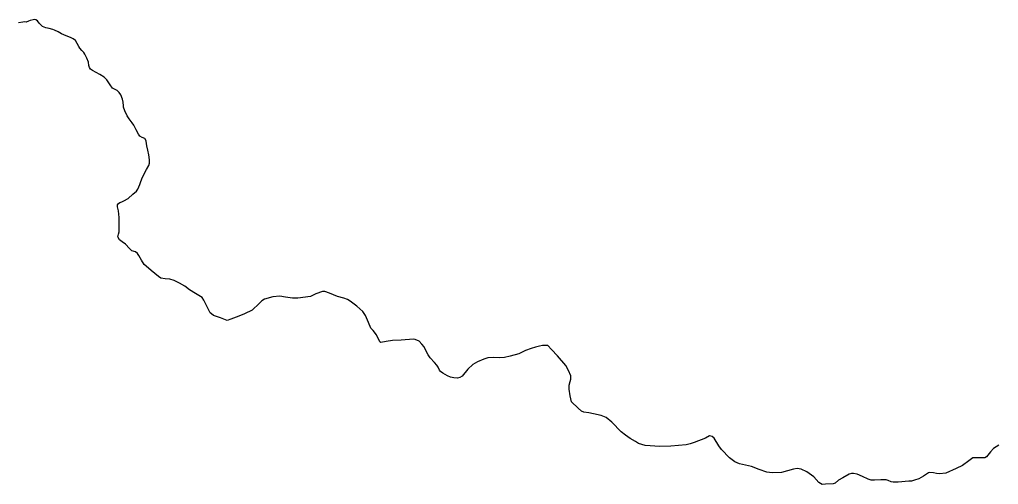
# Model space of a CAD drawing. Header units: millimetres. Extents: x 163919 to 195198, y 430116 to 478891.
# Drawn here: x 169365 to 174272, y 459207 to 461538 of the extents above; entities that cross this region are included whole.
import ezdxf

# ---------------------------------------------------------------- set-up
doc = ezdxf.new("R2010")
doc.units = ezdxf.units.MM
doc.layers.add('#SK01', color=6, linetype='Continuous')

msp = doc.modelspace()

# ---------------------------------------------------------------- linework, layer by layer
at = {"layer": '#SK01'}
msp.add_lwpolyline([(174274.1, 459403.7), (174246.9, 459386.4), (174231.6, 459369.4), (174212.5, 459345.2), (174203.8, 459339.2), (174165.9, 459340.2), (174143.4, 459339.6), (174123.3, 459325.2), (174091.6, 459301.2), (174059.9, 459286.7), (174008.9, 459262.8), (173977.3, 459260.1), (173962.1, 459261.6), (173946.2, 459264.6), (173928.3, 459266.4), (173921.7, 459265.5), (173895.8, 459248.1), (173873.5, 459235), (173851.6, 459227.4), (173836.6, 459223.7), (173823.3, 459222.4), (173769.2, 459218.1), (173743.8, 459218), (173735, 459219.5), (173718.8, 459226.3), (173710, 459229.6), (173681.7, 459230.2), (173650.6, 459228.5), (173634.8, 459227.9), (173618.5, 459232.9), (173591.1, 459247.2), (173563.1, 459257.7), (173546.3, 459261.4), (173535.3, 459261.4), (173523.3, 459257.5), (173491.9, 459240.2), (173470.4, 459228.5), (173453.5, 459213.5), (173444, 459209.5), (173404.7, 459207.5), (173388.7, 459206.6), (173372.5, 459216.7), (173347.2, 459245.2), (173312, 459270.5), (173283.7, 459282.6), (173263.4, 459286.6), (173245.3, 459283.4), (173184.2, 459266.8), (173138.2, 459264.6), (173111.8, 459268.4), (173072.6, 459282.2), (173034, 459296), (172974.2, 459309.4), (172950.3, 459320.2), (172924.4, 459339.3), (172884.4, 459381.8), (172869.9, 459400.7), (172846.6, 459438), (172836.8, 459446.9), (172822.9, 459450.5), (172804.1, 459438.1), (172746.6, 459417.5), (172725.8, 459410.9), (172706.5, 459404.9), (172628.9, 459397.8), (172574.5, 459396.7), (172500.8, 459402), (172468.2, 459411.2), (172453, 459421.4), (172425.2, 459436.9), (172401.6, 459452.9), (172381.4, 459471.1), (172334.6, 459518.3), (172305.5, 459542.5), (172280.4, 459553), (172241.5, 459561.3), (172218.9, 459566), (172193, 459568.8), (172181.6, 459573.5), (172164.4, 459588.5), (172132.1, 459620.7), (172124.6, 459651.4), (172120.6, 459684.9), (172120.1, 459703.6), (172125.1, 459722.6), (172127.8, 459734.7), (172128.2, 459751.1), (172117.1, 459778.7), (172102.6, 459803.1), (172062.2, 459851.3), (172030.7, 459883.2), (172013, 459902.9), (171986.1, 459902.8), (171971.3, 459900.1), (171950.4, 459894.1), (171929.8, 459888.5), (171900.2, 459878.5), (171867, 459862), (171823.8, 459849.2), (171795.9, 459843.3), (171771.2, 459841), (171740.3, 459843.3), (171712.2, 459842), (171691.9, 459835.4), (171660.3, 459821.7), (171636.4, 459807.4), (171611.2, 459783.8), (171583.1, 459750.1), (171572, 459742.9), (171559.7, 459739.3), (171541, 459740.6), (171525.5, 459745), (171509.2, 459751.5), (171487, 459764), (171474.1, 459772.8), (171470, 459779.4), (171463.4, 459794.7), (171456.5, 459805.4), (171445.1, 459817.3), (171423.2, 459841.8), (171412.7, 459856.3), (171401.6, 459878.5), (171392.6, 459896.1), (171381.3, 459909.3), (171368.4, 459925.7), (171347.5, 459933.6), (171338.7, 459935.2), (171278.4, 459929.3), (171233.5, 459928.2), (171202.3, 459923.9), (171175.9, 459918.3), (171171.3, 459921), (171154.7, 459956.3), (171136.9, 459978.5), (171126.2, 459989.4), (171114.2, 460018), (171098.8, 460053.4), (171085.7, 460073.9), (171055.1, 460099.8), (171022.7, 460126.1), (171008.4, 460134.1), (170990.5, 460141.3), (170958.7, 460149.4), (170918.9, 460166.2), (170895.2, 460174.9), (170883.4, 460174.5), (170849.4, 460161.6), (170822.6, 460148.8), (170759.2, 460141), (170732.2, 460140.7), (170697.1, 460145.8), (170668.6, 460150.5), (170634.4, 460147.1), (170592.7, 460134.9), (170579, 460128), (170566.5, 460114.5), (170531.1, 460080.8), (170492.9, 460062.3), (170464.2, 460050.4), (170423.5, 460035.4), (170404.5, 460028.7), (170371.3, 460042.3), (170337.3, 460054.2), (170326.1, 460061.4), (170320.5, 460067), (170310.2, 460086.9), (170287.6, 460131.1), (170279.8, 460143.5), (170246.1, 460163.3), (170216.5, 460182.7), (170192.4, 460200), (170166.2, 460215.5), (170140.4, 460229.7), (170118.3, 460235.7), (170094.7, 460238.1), (170073.3, 460241.6), (170060.2, 460249), (170024.9, 460279.3), (169998.9, 460300.6), (169989.9, 460309.1), (169976.5, 460330.7), (169963.2, 460354.5), (169955.5, 460365), (169945.2, 460372.6), (169927.4, 460378.3), (169915.9, 460389.6), (169896.2, 460411), (169878.5, 460423.8), (169864.7, 460432.9), (169856.6, 460447.7), (169860.7, 460462.1), (169863, 460472.5), (169863.7, 460489.6), (169863.7, 460518), (169864.1, 460544.7), (169860.7, 460578.8), (169856, 460599.3), (169855.9, 460608.3), (169860.9, 460614.9), (169867.3, 460620.3), (169877.1, 460624.3), (169887.8, 460629), (169909.3, 460640.5), (169932.4, 460661.7), (169949.9, 460676.9), (169957.8, 460686.7), (169967.4, 460709.9), (169972.3, 460726.2), (169981.5, 460747.1), (170001.2, 460785.7), (170012.3, 460806.2), (170016.3, 460818.2), (170016.7, 460825.8), (170015.5, 460834.6), (170012, 460859.3), (170008, 460882.4), (170003.1, 460904.3), (169999.3, 460928.4), (169993.7, 460940.2), (169992.8, 460942.1), (169978.7, 460946.6), (169967.8, 460953.4), (169960.2, 460963.7), (169949.3, 460985.5), (169938, 461007.7), (169928.9, 461020.6), (169913.3, 461039.4), (169903.9, 461055.1), (169892.9, 461080.7), (169886.1, 461097.8), (169884.8, 461105.2), (169883.4, 461123.2), (169880.7, 461138.5), (169871.8, 461159.8), (169863.9, 461171.9), (169853.1, 461181.2), (169839.6, 461188.3), (169830.4, 461194.4), (169818.3, 461209.9), (169801.9, 461235.2), (169787.8, 461249.6), (169767.3, 461262.6), (169730.1, 461282.8), (169720.4, 461289.1), (169715.7, 461298.1), (169712.4, 461308), (169709.5, 461324.2), (169702, 461343.9), (169691.6, 461364.7), (169686.8, 461373.3), (169677.4, 461383.1), (169666.6, 461393.8), (169661.5, 461402.1), (169653.8, 461417.5), (169644.5, 461432.3), (169633.5, 461440.4), (169619.5, 461447.1), (169598.5, 461455.9), (169574.5, 461467), (169557.3, 461475.4), (169539, 461484), (169531.1, 461487.7), (169513.5, 461492.3), (169496.2, 461496.7), (169480, 461503.3), (169468.8, 461512.4), (169462.8, 461519.6), (169454.1, 461530.9), (169445.7, 461536.4), (169441, 461537.7), (169432.6, 461536.5), (169418, 461533.5), (169409.5, 461530.1), (169398, 461525.5), (169390.1, 461525.9), (169380.2, 461525.1), (169359, 461521.4)], dxfattribs=at)

doc.saveas('drawing.dxf')
